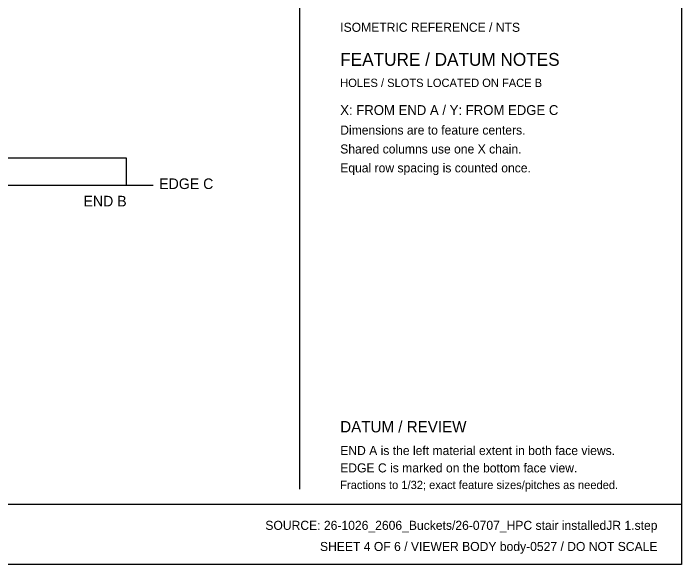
# Model space of a CAD drawing. Header units: inches. Extents: x 1.4 to 100.6, y 1.4 to 64.6.
# Drawn here: x 63.72 to 100.58, y 1.42 to 31.81 of the extents above; entities that cross this region are included whole.
import ezdxf
from ezdxf.enums import TextEntityAlignment as Align

# ---------------------------------------------------------------- set-up
doc = ezdxf.new("R2010")
doc.units = ezdxf.units.IN
doc.header["$MEASUREMENT"] = 0

msp = doc.modelspace()

# ---------------------------------------------------------------- linework, layer by layer
at = {"layer": 'ANNOTATION'}
msp.add_line((41.25, 22.333), (71.428, 22.333), dxfattribs=at)
at = {"layer": 'OUTLINE'}
for p, q in [((100.583, 64.583), (100.583, 1.417)), ((79.5, 56.625), (79.5, 5.583)), ((69.97, 23.833), (12.53, 23.833)), ((69.97, 22.333), (69.97, 23.833)), ((12.53, 22.333), (69.97, 22.333)), ((1.417, 4.75), (100.583, 4.75)), ((100.583, 1.417), (1.417, 1.417))]:
    msp.add_line(p, q, dxfattribs=at)

# ---------------------------------------------------------------- texts
at = {"layer": 'ANNOTATION'}
for s, height, p in [('ISOMETRIC REFERENCE / NTS', 0.5, (81.75, 30.792)), ('FEATURE / DATUM NOTES', 0.70833, (81.75, 28.917)), ('HOLES / SLOTS LOCATED ON FACE B', 0.45833, (81.75, 27.75)), ('X: FROM END A / Y: FROM EDGE C', 0.54167, (81.75, 26.208)), ('Dimensions are to feature centers.', 0.5, (81.75, 25.125)), ('Shared columns use one X chain.', 0.5, (81.75, 24.083)), ('Equal row spacing is counted once.', 0.5, (81.75, 23.042)), ('EDGE C', 0.5833, (71.762, 22.125)), ('DATUM / REVIEW', 0.625, (81.75, 8.708)), ('END A is the left material extent in both face views.', 0.5, (81.75, 7.458)), ('EDGE C is marked on the bottom face view.', 0.5, (81.75, 6.5)), ('Fractions to 1/32; exact feature sizes/pitches as needed.', 0.45833, (81.75, 5.583))]:
    msp.add_text(s, height=height, dxfattribs=at).set_placement(p)
for s, height, p in [('END B', 0.5833, (69.97, 21.167)), ('SOURCE: 26-1026_2606_Buckets/26-0707_HPC stair installedJR 1.step', 0.5, (99.25, 3.333)), ('SHEET 4 OF 6 / VIEWER BODY body-0527 / DO NOT SCALE', 0.5, (99.25, 2.167))]:
    msp.add_text(s, height=height, dxfattribs=at).set_placement(p, align=Align.RIGHT)

doc.saveas('drawing.dxf')
